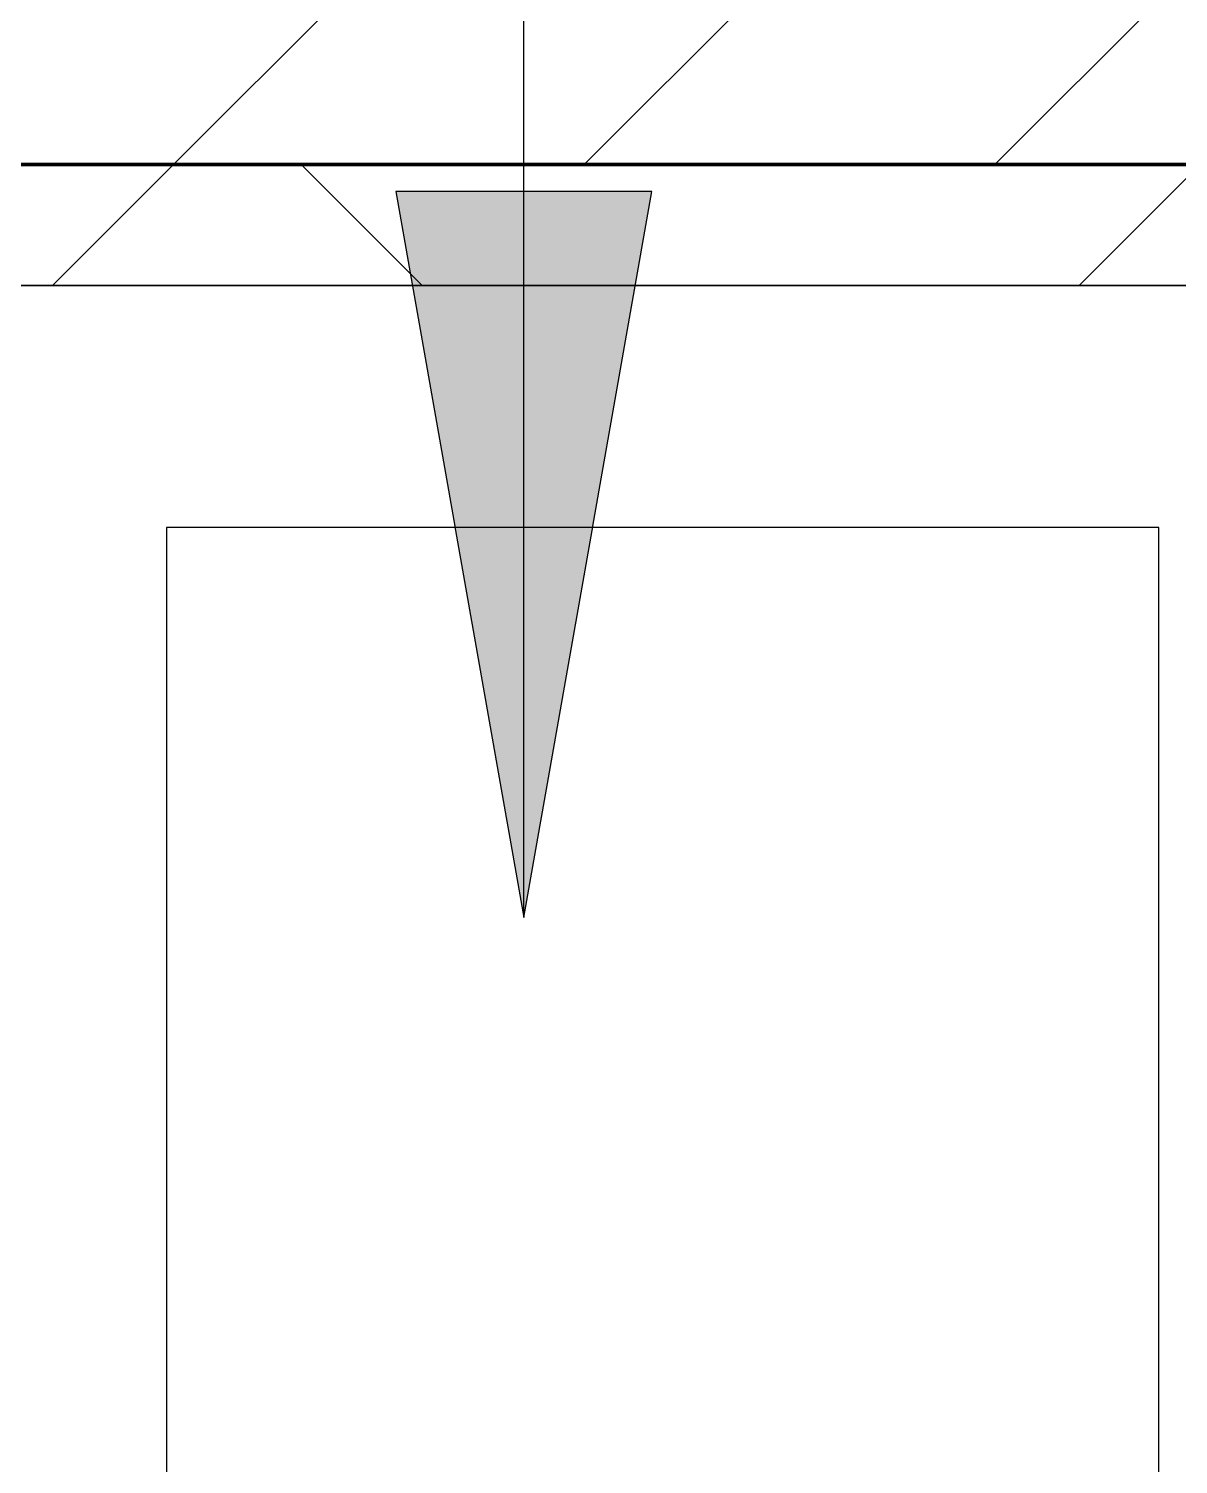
# Model space of a CAD drawing. Header units: millimetres. Extents: x -794334 to -714814, y -17806 to 22403.
# Drawn here: x -755488 to -755013, y 9407 to 10000 of the extents above; entities that cross this region are included whole.
import ezdxf
from ezdxf.xclip import XClip

# ---------------------------------------------------------------- set-up
doc = ezdxf.new("R2010")
doc.units = ezdxf.units.MM
doc.header["$XCLIPFRAME"] = 0
doc.layers.add('000 - WIPEOUT', color=250, linetype='Continuous')
doc.layers.add('A11_ALU.SOLID SHEET', color=2, linetype='Continuous')
for name, color, linetype, lineweight in [('A-ANNO-NOTE', 3, 'Continuous', 25), ('A-GLAZ-CURT', 2, 'Continuous', 9), ('A-WALL', 5, 'Continuous', 35), ('A-WALL-FNSH', 2, 'Continuous', 35), ('A-WALL-PATT', 1, 'Continuous', 35)]:
    doc.layers.add(name, color=color, linetype=linetype, lineweight=lineweight)

# ---------------------------------------------------------------- blocks, each defined once
blk = doc.blocks.new('PPLS-PP19_Custom Tile Pattern - Custom Tile Pattern-V74-4252-01 ENLARGED CONCOURSE LEVEL - REFLECTED CEILING PLAN - SHEET 3')
at = {"layer": 'A-GLAZ-CURT'}
for p, q in [((-300, 0), (300, 0)), ((300, 0), (-300, 0)), ((195.99, 0), (213.31, 0)), ((213.31, 0), (195.99, 0)), ((230.06, 0), (300, 0)), ((-300, -50), (300, -50)), ((300, -50), (-300, -50))]:
    blk.add_line(p, q, dxfattribs=at)
for points, knots in [([(35.27, 0), (37.45, 0), (53.59, 0), (88.72, 0), (120.63, 0), (138.28, 0), (138.53, 0)], [-397.179196, -397.179196, -397.179196, -397.179196, -390.253598, -346.313304, -291.370682, -290.5735, -290.5735, -290.5735, -290.5735]), ([(168.37, 0), (167.68, 0), (162.47, 0), (147.02, 0), (109.77, 0), (76.86, 0), (57.82, 0), (46.51, 0), (41.18, 0), (36.02, 0), (35.54, 0), (35.54, 0)], [-543.375029, -543.375029, -543.375029, -543.375029, -530.793311, -458.593899, -401.860199, -357.622665, -341.267687, -334.000314, -326.15566, -319.318397, -317.489778, -317.489778, -317.489778, -317.489778]), ([(94.4, 0), (94.4, 0), (94.64, 0), (99.11, 0), (108.97, 0), (120.79, 0), (139.94, 0), (156.22, 0), (166.93, 0), (169.82, 0)], [-2348.345796, -2348.345796, -2348.345796, -2348.345796, -2310.419338, -2233.599744, -2052.234781, -1843.028543, -1530.39897, -1095.004608, -927.925489, -927.925489, -927.925489, -927.925489]), ([(102.03, 0), (110.57, 0), (125.82, 0), (132.42, 0), (134.6, 0)], [-232.81206, -232.81206, -232.81206, -232.81206, -194.761443, -152.241002, -152.241002, -152.241002, -152.241002]), ([(157.9, 0), (156.77, 0), (151.67, 0), (143.29, 0), (134.04, 0), (126.24, 0), (118.6, 0), (114.23, 0), (111.98, 0), (105.66, 0), (105.23, 0), (105.23, 0)], [-10292.955006, -10292.955006, -10292.955006, -10292.955006, -10098.273015, -9847.788484, -9677.714971, -9567.007022, -9453.21225, -9220.200448, -9012.77275, -8966.157302, -8929.495943, -8929.495943, -8929.495943, -8929.495943]), ([(128.58, 0), (128.8, 0), (130.16, 0), (139.26, 0), (152.67, 0), (161.24, 0), (162.19, 0), (162.75, 0)], [-633.326174, -633.326174, -633.326174, -633.326174, -627.736123, -618.981161, -602.094757, -592.980799, -581.414464, -581.414464, -581.414464, -581.414464]), ([(137.1, 0), (136, 0), (133.64, 0), (129.87, 0), (129.11, 0)], [-670.405967, -670.405967, -670.405967, -670.405967, -651.020627, -640.742133, -640.742133, -640.742133, -640.742133]), ([(169.9, 0), (168.94, 0), (166.61, 0), (161.95, 0), (161.28, 0), (158.35, 0), (157.85, 0), (157.77, 0)], [-10892.986955, -10892.986955, -10892.986955, -10892.986955, -10839.086983, -10768.332124, -10666.779182, -10580.760289, -10550.278881, -10550.278881, -10550.278881, -10550.278881]), ([(300, 0), (286.53, 0), (254.22, 0), (207.11, 0), (177.41, 0), (159.34, 0), (158.33, 0), (158.3, 0)], [-285.253232, -285.253232, -285.253232, -285.253232, -244.693688, -187.987675, -143.776725, -129.632772, -123.352749, -123.352749, -123.352749, -123.352749]), ([(159.07, 0), (159.13, 0), (160.84, 0), (164.19, 0), (168.47, 0), (169.79, 0)], [-115.643202, -115.643202, -115.643202, -115.643202, -114.681583, -87.660824, -77.095468, -77.095468, -77.095468, -77.095468]), ([(247.1, 0), (246.76, 0), (245.04, 0), (238.34, 0), (226.56, 0), (221.1, 0), (200.27, 0), (182.99, 0), (174.5, 0), (170.5, 0), (169.57, 0)], [-9649.085549, -9649.085549, -9649.085549, -9649.085549, -9581.591397, -9406.094246, -9221.510254, -9016.44624, -8717.832359, -8253.978395, -8152.463617, -8086.805728, -8086.805728, -8086.805728, -8086.805728]), ([(169.89, 0), (171.34, 0), (176.18, 0), (185.98, 0), (208.82, 0), (219.42, 0), (230.06, 0)], [-76.822866, -76.822866, -76.822866, -76.822866, -65.295536, -41.623857, -24.459831, 0, 0, 0, 0]), ([(215.22, 0), (214.62, 0), (210.55, 0), (203.98, 0), (187.67, 0), (175.56, 0), (169.9, 0)], [-203.825446, -203.825446, -203.825446, -203.825446, -198.527383, -184.406837, -162.427601, -143.369718, -143.369718, -143.369718, -143.369718]), ([(169.9, 0), (176.75, 0), (186.94, 0), (193.62, 0), (194.69, 0), (194.79, 0)], [-926.326573, -926.326573, -926.326573, -926.326573, -529.74427, -295.064701, -265.121568, -265.121568, -265.121568, -265.121568]), ([(193.8, 0), (193.33, 0), (190.11, 0), (183.59, 0), (173.7, 0), (169.92, 0)], [-11665.349007, -11665.349007, -11665.349007, -11665.349007, -11565.880756, -11105.624034, -10893.377381, -10893.377381, -10893.377381, -10893.377381]), ([(171.51, 0), (176.48, 0), (193.23, 0), (201.73, 0), (208.81, 0), (213.9, 0), (241.96, 0), (266.73, 0), (281.71, 0), (291.71, 0), (296.52, 0), (297.86, 0), (298.09, 0)], [-7971.819559, -7971.819559, -7971.819559, -7971.819559, -7784.112253, -7606.717214, -7289.299508, -7042.621073, -6582.165592, -6068.460911, -5766.029927, -5566.724884, -5280.360606, -5199.253518, -5199.253518, -5199.253518, -5199.253518]), ([(172.07, 0), (177.66, 0), (187.87, 0), (201.08, 0), (207.47, 0), (213.96, 0), (215.11, 0)], [-255.364076, -255.364076, -255.364076, -255.364076, -237.955587, -223.92608, -215.862851, -208.75215, -208.75215, -208.75215, -208.75215]), ([(300, 0), (288.22, 0), (262, 0), (230.43, 0), (219.94, 0), (219.02, 0)], [-12528.858583, -12528.858583, -12528.858583, -12528.858583, -11905.454923, -11162.864862, -10856.732305, -10856.732305, -10856.732305, -10856.732305]), ([(219.9, 0), (220.86, 0), (227.84, 0), (242.06, 0), (246.54, 0), (246.96, 0)], [-10670.940496, -10670.940496, -10670.940496, -10670.940496, -10511.382485, -9925.173265, -9834.877357, -9834.877357, -9834.877357, -9834.877357]), ([(284.76, 0), (284.76, 0), (285.09, 0), (287.47, 0), (293.59, 0), (297.76, 0), (300, 0)], [-4110.630118, -4110.630118, -4110.630118, -4110.630118, -4053.389046, -3959.664717, -3862.421465, -3746.95702, -3746.95702, -3746.95702, -3746.95702]), ([(297.38, 0), (295.84, 0), (291.62, 0), (285.38, 0), (284.87, 0)], [-4803.172655, -4803.172655, -4803.172655, -4803.172655, -4358.271401, -4143.037883, -4143.037883, -4143.037883, -4143.037883])]:
    blk.add_open_spline(points, degree=3, knots=knots, dxfattribs=at)
for points in [[(136.44, 0), (125.28, 0), (113.81, 0), (102.17, 0)], [(162.75, 0), (165.18, 0), (168.12, 0), (170.08, 0)], [(169.19, 0), (169.65, 0), (170.46, 0), (171.51, 0)], [(170.7, 0), (171.96, 0), (172.61, 0), (172.61, 0)], [(195.11, 0), (194.91, 0), (194.44, 0), (193.8, 0)]]:
    blk.add_open_spline(points, degree=3, dxfattribs=at)
blk = doc.blocks.new('PPLS-PP19_Custom Tile Pattern - Custom Tile Pattern-V75-4252-01 ENLARGED CONCOURSE LEVEL - REFLECTED CEILING PLAN - SHEET 3')
at = {"layer": 'A-GLAZ-CURT'}
for p, q in [((-300, 0), (300, 0)), ((300, 0), (-300, 0)), ((-293.07, 0), (-275.75, 0)), ((-275.75, 0), (-293.07, 0)), ((-222.32, 0), (-205, 0)), ((-205, 0), (-222.32, 0)), ((-300, -50), (300, -50)), ((300, -50), (-300, -50))]:
    blk.add_line(p, q, dxfattribs=at)
at = {"layer": 'A-GLAZ-CURT', "flags": 128}
for points in [[(-300, 0), (-291.56, 0), (-283.3, 0), (-275.2, 0), (-267.26, 0), (-259.45, 0), (-251.77, 0), (-244.2, 0), (-236.74, 0), (-229.36, 0), (-222.06, 0), (-214.83, 0), (-207.71, 0), (-200.76, 0), (-194.02, 0), (-187.54, 0), (-181.38, 0), (-175.58, 0), (-170.25, 0), (-165.64, 0), (-162.01, 0), (-159.53, 0)], [(-125.17, 0), (-128.55, 0), (-134.16, 0), (-140.03, 0), (-145.5, 0), (-150.63, 0), (-155.53, 0), (-160.27, 0), (-164.95, 0), (-169.65, 0), (-174.47, 0), (-179.49, 0), (-184.81, 0), (-190.44, 0), (-196.37, 0), (-202.58, 0), (-209.04, 0), (-215.73, 0), (-222.63, 0), (-229.72, 0), (-236.97, 0), (-244.39, 0), (-251.96, 0), (-259.67, 0), (-267.51, 0), (-275.48, 0), (-283.55, 0), (-291.73, 0), (-300, 0)], [(-157.46, 0), (-154.52, 0), (-149.42, 0), (-141.84, 0), (-132.81, 0), (-126.08, 0)]]:
    blk.add_lwpolyline(points, dxfattribs=at)
at = {"layer": 'A-GLAZ-CURT'}
for points, knots in [([(-300, 0), (-284.65, 0), (-236.57, 0), (-192.05, 0), (-164.2, 0), (-158.6, 0)], [-5323.127839, -5323.127839, -5323.127839, -5323.127839, -4502.809032, -2700.551212, -2218.417933, -2218.417933, -2218.417933, -2218.417933]), ([(-91.56, 0), (-103.74, 0), (-138.85, 0), (-202.69, 0), (-260.95, 0), (-290.75, 0), (-294.35, 0)], [-18573.269911, -18573.269911, -18573.269911, -18573.269911, -17136.203329, -15131.813646, -13729.592194, -13539.185374, -13539.185374, -13539.185374, -13539.185374]), ([(-159.21, 0), (-159.55, 0), (-163.36, 0), (-174.02, 0), (-185.59, 0), (-209.77, 0), (-232.01, 0), (-255.22, 0), (-262.59, 0), (-264.9, 0), (-265.4, 0)], [-2257.973564, -2257.973564, -2257.973564, -2257.973564, -2237.412286, -2029.680487, -1755.085331, -1400.429864, -858.079193, -543.655514, -208.940337, 0, 0, 0, 0]), ([(-258.6, 0), (-257.91, 0), (-254.26, 0), (-241.25, 0), (-225.99, 0), (-213.1, 0), (-200.2, 0), (-185.8, 0), (-172.42, 0), (-160.64, 0), (-158.69, 0)], [-5722.54675, -5722.54675, -5722.54675, -5722.54675, -5657.471696, -5413.335975, -5017.494783, -4832.723979, -4666.091899, -4349.945572, -4000.813434, -3879.041757, -3879.041757, -3879.041757, -3879.041757]), ([(-133.82, 0), (-135.51, 0), (-137.8, 0), (-149.31, 0), (-162.01, 0), (-177.91, 0), (-199.46, 0), (-216.65, 0), (-231.26, 0), (-233.46, 0), (-234, 0)], [-2731.647847, -2731.647847, -2731.647847, -2731.647847, -2418.507304, -2308.929706, -2113.765672, -1763.376603, -1422.553702, -978.033455, -846.069444, -682.911962, -682.911962, -682.911962, -682.911962]), ([(-233.49, 0), (-233.44, 0), (-232.38, 0), (-230.74, 0), (-225.3, 0), (-223.63, 0)], [-455.274641, -455.274641, -455.274641, -455.274641, -440.605512, -119.536984, 0, 0, 0, 0]), ([(-223.63, 0), (-219.39, 0), (-206.17, 0), (-188.58, 0), (-171.28, 0), (-162.34, 0), (-158.6, 0)], [-5463.295695, -5463.295695, -5463.295695, -5463.295695, -5161.076232, -4739.070012, -4465.409639, -4266.120237, -4266.120237, -4266.120237, -4266.120237]), ([(-158.58, 0), (-144.45, 0), (-126.53, 0), (-110.8, 0), (-99.5, 0), (-91.46, 0)], [-2217.969933, -2217.969933, -2217.969933, -2217.969933, -1002.059161, -460.363443, 0, 0, 0, 0]), ([(-137.88, 0), (-140.56, 0), (-147.66, 0), (-147.69, 0), (-155.28, 0), (-158.5, 0)], [-3187.727384, -3187.727384, -3187.727384, -3187.727384, -2919.378265, -2477.344047, -2272.937727, -2272.937727, -2272.937727, -2272.937727]), ([(-157.64, 0), (-155.76, 0), (-148.09, 0), (-136.84, 0), (-127.33, 0), (-124.19, 0), (-123.43, 0), (-123.28, 0)], [-4249.229985, -4249.229985, -4249.229985, -4249.229985, -4149.119819, -3839.893365, -3647.167523, -3488.92562, -3439.852845, -3439.852845, -3439.852845, -3439.852845]), ([(-152.35, 0), (-151.03, 0), (-147.71, 0), (-143.57, 0), (-138.62, 0)], [-3494.978217, -3494.978217, -3494.978217, -3494.978217, -3371.022232, -3227.460399, -3227.460399, -3227.460399, -3227.460399]), ([(-118.78, 0), (-121.86, 0), (-126.28, 0), (-136.96, 0), (-147.46, 0), (-150.03, 0), (-150.57, 0)], [-5938.474035, -5938.474035, -5938.474035, -5938.474035, -5700.061948, -5508.838257, -5298.784692, -5196.16478, -5196.16478, -5196.16478, -5196.16478]), ([(-150.34, 0), (-150.07, 0), (-147.75, 0), (-142.6, 0), (-127.26, 0), (-108.49, 0), (-97.49, 0), (-91.12, 0)], [-4948.728362, -4948.728362, -4948.728362, -4948.728362, -4883.323924, -4440.880425, -4054.690705, -3793.097032, -3464.109854, -3464.109854, -3464.109854, -3464.109854]), ([(-90.81, 0), (-96.91, 0), (-113.88, 0), (-130.52, 0), (-147.74, 0), (-149.07, 0)], [-7323.424259, -7323.424259, -7323.424259, -7323.424259, -7004.680444, -6449.282163, -6277.220794, -6277.220794, -6277.220794, -6277.220794]), ([(-148.23, 0), (-146.94, 0), (-140.15, 0), (-137.28, 0), (-133.93, 0), (-128.78, 0), (-126.5, 0)], [-6162.058746, -6162.058746, -6162.058746, -6162.058746, -6017.569127, -5560.701257, -5364.112219, -5231.017328, -5231.017328, -5231.017328, -5231.017328]), ([(-90.72, 0), (-94.48, 0), (-105.88, 0), (-122.65, 0), (-139.03, 0), (-146.11, 0), (-146.95, 0)], [-1592.519791, -1592.519791, -1592.519791, -1592.519791, -1374.161226, -945.742622, -741.901385, -489.130243, -489.130243, -489.130243, -489.130243]), ([(-146.69, 0), (-146.59, 0), (-145.49, 0), (-135.69, 0), (-128.29, 0), (-125.15, 0)], [-420.34245, -420.34245, -420.34245, -420.34245, -406.956646, -290.263673, 0, 0, 0, 0]), ([(-127.41, 0), (-131.63, 0), (-133.16, 0), (-134.09, 0), (-134.15, 0)], [-8540.990293, -8540.990293, -8540.990293, -8540.990293, -8266.114998, -8246.473386, -8246.473386, -8246.473386, -8246.473386]), ([(-134.15, 0), (-133.32, 0), (-130.31, 0), (-117.33, 0), (-99.67, 0), (-91.3, 0), (-90.71, 0)], [-7657.439573, -7657.439573, -7657.439573, -7657.439573, -7293.749979, -6839.55839, -6236.997189, -6190.230046, -6190.230046, -6190.230046, -6190.230046]), ([(-120.13, 0), (-120.14, 0), (-120.24, 0), (-121.3, 0), (-129.25, 0), (-133.82, 0)], [-2933.992132, -2933.992132, -2933.992132, -2933.992132, -2920.575025, -2840.280255, -2731.647847, -2731.647847, -2731.647847, -2731.647847]), ([(-113.43, 0), (-113.44, 0), (-113.96, 0), (-119.73, 0), (-125.43, 0), (-127.03, 0), (-127.41, 0)], [-328.499627, -328.499627, -328.499627, -328.499627, -282.672656, -98.539552, -24.539552, 0, 0, 0, 0]), ([(-126.5, 0), (-122.44, 0), (-110.02, 0), (-98.69, 0), (-91.74, 0)], [-5231.017328, -5231.017328, -5231.017328, -5231.017328, -4994.692869, -4608.27717, -4608.27717, -4608.27717, -4608.27717]), ([(-125.15, 0), (-124.93, 0), (-121.96, 0), (-113.01, 0), (-101.33, 0), (-95.04, 0), (-91.87, 0)], [-3362.7396, -3362.7396, -3362.7396, -3362.7396, -3342.215224, -3074.362186, -2902.289527, -2732.225925, -2732.225925, -2732.225925, -2732.225925]), ([(-122.08, 0), (-122.01, 0), (-121.69, 0), (-121.2, 0), (-120.88, 0)], [-3136.336417, -3136.336417, -3136.336417, -3136.336417, -3110.304437, -3035.164275, -3035.164275, -3035.164275, -3035.164275]), ([(-91.88, 0), (-96.95, 0), (-104.32, 0), (-114.02, 0), (-117.28, 0), (-118.78, 0)], [-494.872836, -494.872836, -494.872836, -494.872836, -229.489605, -116.330425, 0, 0, 0, 0]), ([(-117.74, 0), (-117.19, 0), (-114.78, 0), (-113.43, 0), (-113.43, 0)], [-821.249067, -821.249067, -821.249067, -821.249067, -394.672656, -330.879064, -330.879064, -330.879064, -330.879064]), ([(-91.81, 0), (-98.21, 0), (-109.26, 0), (-116.56, 0), (-117.56, 0)], [-1970.99776, -1970.99776, -1970.99776, -1970.99776, -1433.981041, -985.49888, -985.49888, -985.49888, -985.49888]), ([(-115.82, 0), (-114.96, 0), (-110.41, 0), (-99.83, 0), (-92.47, 0), (-90.74, 0)], [-5724.064692, -5724.064692, -5724.064692, -5724.064692, -5430.283136, -5103.229623, -5006.176435, -5006.176435, -5006.176435, -5006.176435]), ([(-23.51, 0), (-24.46, 0), (-30.1, 0), (-40, 0), (-56.24, 0), (-75.59, 0), (-94, 0), (-112.01, 0), (-114.94, 0), (-115.63, 0)], [-2192.194988, -2192.194988, -2192.194988, -2192.194988, -2125.455881, -1792.521578, -1466.981642, -1208.454564, -789.402658, -501.969187, -243.577221, -243.577221, -243.577221, -243.577221]), ([(-90.76, 0), (-89.6, 0), (-84.43, 0), (-77.43, 0), (-72.73, 0), (-72.64, 0), (-72.64, 0)], [-19819.035624, -19819.035624, -19819.035624, -19819.035624, -19753.885894, -19541.04734, -19478.625389, -19471.062469, -19471.062469, -19471.062469, -19471.062469]), ([(-36.62, 0), (-36.62, 0), (-40.35, 0), (-44.32, 0), (-58.97, 0), (-78.13, 0), (-88.43, 0), (-90.73, 0)], [-4069.478503, -4069.478503, -4069.478503, -4069.478503, -3858.647035, -3538.256648, -2842.901703, -2193.204658, -2000.864016, -2000.864016, -2000.864016, -2000.864016]), ([(-90.73, 0), (-89.66, 0), (-83.56, 0), (-75.26, 0), (-68.41, 0), (-65.12, 0), (-63.63, 0)], [-3457.384457, -3457.384457, -3457.384457, -3457.384457, -3402.597032, -3144.956779, -3050.982048, -2969.237017, -2969.237017, -2969.237017, -2969.237017]), ([(-90.73, 0), (-88.74, 0), (-81.36, 0), (-71.67, 0), (-65.93, 0), (-65.07, 0)], [-2711.764736, -2711.764736, -2711.764736, -2711.764736, -2605.247022, -2322.099534, -2241.8264, -2241.8264, -2241.8264, -2241.8264]), ([(-90.72, 0), (-89.88, 0), (-79.46, 0), (-63.44, 0), (-54.4, 0), (-48.53, 0), (-30.79, 0), (-18.03, 0), (8.61, 0), (15.02, 0), (22.91, 0), (31, 0), (39.04, 0), (51.19, 0), (58.74, 0), (61.34, 0), (61.45, 0)], [-4589.299623, -4589.299623, -4589.299623, -4589.299623, -4542.524482, -4008.285538, -3689.699207, -3546.54457, -3315.260113, -2864.387349, -2439.246196, -2084.094819, -1956.422387, -1818.904206, -1645.594513, -1443.202566, -1228.752106, -1120.932285, -1120.932285, -1120.932285, -1120.932285]), ([(-26.75, 0), (-27.82, 0), (-36.18, 0), (-53.55, 0), (-73.03, 0), (-87.22, 0), (-90.72, 0)], [-8718.362214, -8718.362214, -8718.362214, -8718.362214, -8532.293389, -8073.216054, -7508.296369, -7325.036821, -7325.036821, -7325.036821, -7325.036821]), ([(-72.93, 0), (-75.51, 0), (-81.29, 0), (-87.96, 0), (-90.71, 0)], [-19442.345229, -19442.345229, -19442.345229, -19442.345229, -18935.241197, -18606.935287, -18606.935287, -18606.935287, -18606.935287]), ([(-36.33, 0), (-36.43, 0), (-37.27, 0), (-45.02, 0), (-46.13, 0), (-60.59, 0), (-76.21, 0), (-86.43, 0), (-90.71, 0)], [-1855.773136, -1855.773136, -1855.773136, -1855.773136, -1810.870157, -1672.078046, -1405.135169, -1060.00838, -740.068933, -515.204616, -515.204616, -515.204616, -515.204616]), ([(-90.51, 0), (-84.55, 0), (-73.54, 0), (-62.74, 0), (-60.36, 0), (-59.97, 0)], [-6184.855039, -6184.855039, -6184.855039, -6184.855039, -5713.340575, -5140.470607, -5006.787413, -5006.787413, -5006.787413, -5006.787413]), ([(-90.05, 0), (-86.58, 0), (-69.24, 0), (-42.53, 0), (-12.78, 0), (4.23, 0), (9.64, 0), (10.14, 0), (10.18, 0)], [-4993.333029, -4993.333029, -4993.333029, -4993.333029, -4799.173296, -4065.652676, -3589.737505, -3285.047089, -3066.359526, -3044.715262, -3044.715262, -3044.715262, -3044.715262]), ([(-63.96, 0), (-64.13, 0), (-72.5, 0), (-80.63, 0), (-86.16, 0)], [-2171.769325, -2171.769325, -2171.769325, -2171.769325, -2007.031671, -1681.3698, -1681.3698, -1681.3698, -1681.3698]), ([(-29.03, 0), (-33.97, 0), (-43.74, 0), (-56.37, 0), (-71.66, 0), (-77.83, 0), (-82.66, 0), (-83.28, 0), (-83.28, 0)], [-2680.714891, -2680.714891, -2680.714891, -2680.714891, -2413.671296, -2161.752162, -2006.592567, -1646.621388, -1424.436217, -1393.971743, -1393.971743, -1393.971743, -1393.971743]), ([(-83.28, 0), (-83.28, 0), (-82.91, 0), (-76.14, 0), (-62.97, 0), (-48.14, 0), (-36.49, 0), (-33.57, 0), (-29.94, 0), (-28.57, 0)], [-1393.4169, -1393.4169, -1393.4169, -1393.4169, -1353.722004, -1274.333717, -1073.56893, -651.549973, -296.515819, -83.513472, 0, 0, 0, 0]), ([(-66.39, 0), (-66.39, 0), (-63.63, 0), (-53.63, 0), (-34.42, 0), (-29.82, 0), (-29.19, 0)], [-2493.31794, -2493.31794, -2493.31794, -2493.31794, -2315.303971, -1809.437387, -963.711516, -666.19313, -666.19313, -666.19313, -666.19313]), ([(31.18, 0), (25.97, 0), (11.99, 0), (-16.92, 0), (-47.42, 0), (-65.77, 0), (-66.37, 0), (-66.38, 0)], [-4496.803627, -4496.803627, -4496.803627, -4496.803627, -4222.080604, -3745.412743, -2981.410125, -2542.574734, -2498.224237, -2498.224237, -2498.224237, -2498.224237]), ([(-63.63, 0), (-61.49, 0), (-57.39, 0), (-54.49, 0), (-45.2, 0), (-40.79, 0), (-40.46, 0), (-40.44, 0)], [-2969.237017, -2969.237017, -2969.237017, -2969.237017, -2851.217951, -2734.127174, -2474.780881, -2410.990208, -2350.645972, -2350.645972, -2350.645972, -2350.645972]), ([(-58.83, 0), (-58.37, 0), (-57.29, 0), (-54.23, 0), (-46.33, 0), (-42.62, 0), (-41.76, 0)], [-4859.52896, -4859.52896, -4859.52896, -4859.52896, -4680.891996, -4469.85053, -4321.566175, -4270.495146, -4270.495146, -4270.495146, -4270.495146]), ([(-51.83, 0), (-51.83, 0), (-51.78, 0), (-47.4, 0), (-46.01, 0), (-40.22, 0), (-36.78, 0)], [-632.814994, -632.814994, -632.814994, -632.814994, -627.965721, -508.377888, -260.442412, 0, 0, 0, 0]), ([(76.63, 0), (74.8, 0), (67.65, 0), (53.52, 0), (37, 0), (24.07, 0), (12.82, 0), (-2.9, 0), (-20.62, 0), (-32.81, 0), (-44.85, 0), (-51.43, 0), (-51.79, 0)], [-3095.572228, -3095.572228, -3095.572228, -3095.572228, -2950.589685, -2634.532728, -2313.748533, -2106.613311, -1925.670641, -1617.263037, -1290.787923, -1039.307308, -819.71621, -644.910881, -644.910881, -644.910881, -644.910881]), ([(-41.76, 0), (-39.9, 0), (-37.72, 0), (-36.92, 0), (-36.77, 0)], [-4270.495146, -4270.495146, -4270.495146, -4270.495146, -4161.040818, -4106.245333, -4106.245333, -4106.245333, -4106.245333]), ([(-36.78, 0), (-32.43, 0), (-19.22, 0), (7.61, 0), (31.27, 0), (44.6, 0)], [-6191.144455, -6191.144455, -6191.144455, -6191.144455, -5862.463379, -5340.621928, -4643.358341, -4643.358341, -4643.358341, -4643.358341]), ([(-36.29, 0), (-36.29, 0), (-34.66, 0), (-28.88, 0), (-26.95, 0), (-26.54, 0)], [-9150.272121, -9150.272121, -9150.272121, -9150.272121, -9057.163041, -8919.836787, -8834.607043, -8834.607043, -8834.607043, -8834.607043]), ([(-33.34, 0), (-33.34, 0), (-32.93, 0), (-31.16, 0), (-30.52, 0)], [-2415.024266, -2415.024266, -2415.024266, -2415.024266, -2357.633367, -2323.618664, -2323.618664, -2323.618664, -2323.618664]), ([(-23.21, 0), (-26.72, 0), (-30.87, 0), (-31.82, 0), (-32, 0)], [-2904.523331, -2904.523331, -2904.523331, -2904.523331, -2698.150104, -2614.070998, -2614.070998, -2614.070998, -2614.070998]), ([(-30.76, 0), (-30.73, 0), (-29.99, 0), (-23.47, 0), (-15.75, 0), (-15.19, 0)], [-54176.191683, -54176.191683, -54176.191683, -54176.191683, -54157.274271, -53749.15266, -53717.791567, -53717.791567, -53717.791567, -53717.791567]), ([(-30.52, 0), (-27.11, 0), (-17.83, 0), (5.99, 0), (22.06, 0), (37.44, 0), (45.92, 0), (57.76, 0), (64.47, 0), (72.74, 0), (75.22, 0), (76.03, 0), (76.21, 0)], [-2323.618664, -2323.618664, -2323.618664, -2323.618664, -2142.497158, -1716.209403, -1206.526904, -1089.329421, -901.315459, -753.071572, -495.328968, -421.953223, -334.951786, -290.452333, -290.452333, -290.452333, -290.452333]), ([(-22.84, 0), (-24.23, 0), (-27.1, 0), (-29.52, 0), (-30.21, 0)], [-54630.522688, -54630.522688, -54630.522688, -54630.522688, -54461.685999, -54290.791712, -54290.791712, -54290.791712, -54290.791712]), ([(-28.98, 0), (-28.66, 0), (-27.44, 0), (-24.71, 0), (-22.97, 0)], [-166.548282, -166.548282, -166.548282, -166.548282, -102.06493, -7.280661, -7.280661, -7.280661, -7.280661]), ([(45.03, 0), (43.95, 0), (37.12, 0), (24.74, 0), (2.64, 0), (-13.76, 0), (-21.43, 0), (-22.86, 0)], [-4159.743634, -4159.743634, -4159.743634, -4159.743634, -4098.545751, -3766.694881, -3333.063701, -2994.501669, -2911.310887, -2911.310887, -2911.310887, -2911.310887]), ([(9.32, 0), (9.08, 0), (7.65, 0), (2.57, 0), (-10.63, 0), (-18.4, 0), (-22.86, 0)], [-2922.926651, -2922.926651, -2922.926651, -2922.926651, -2882.788014, -2720.818881, -2518.50168, -2207.40923, -2207.40923, -2207.40923, -2207.40923]), ([(-22.85, 0), (-18.75, 0), (-11.45, 0), (2.08, 0), (13.15, 0), (21.24, 0), (24.62, 0), (24.72, 0), (24.72, 0)], [-5261.36855, -5261.36855, -5261.36855, -5261.36855, -5050.479954, -4785.90057, -4596.498881, -4445.288762, -4384.376941, -4376.041937, -4376.041937, -4376.041937, -4376.041937]), ([(8.33, 0), (8.19, 0), (7.18, 0), (0.32, 0), (-12, 0), (-20.85, 0), (-22.84, 0)], [-3574.286521, -3574.286521, -3574.286521, -3574.286521, -3526.962355, -3285.499107, -2903.012179, -2793.253236, -2793.253236, -2793.253236, -2793.253236]), ([(30.82, 0), (29.27, 0), (20.14, 0), (3.57, 0), (-12.38, 0), (-22.8, 0)], [-10462.034656, -10462.034656, -10462.034656, -10462.034656, -10363.088938, -9884.23066, -9427.009207, -9427.009207, -9427.009207, -9427.009207]), ([(-13, 0), (-14.35, 0), (-16.91, 0), (-21.48, 0), (-22.74, 0)], [-55207.591944, -55207.591944, -55207.591944, -55207.591944, -54789.006179, -54634.591799, -54634.591799, -54634.591799, -54634.591799]), ([(-22.56, 0), (-20.27, 0), (-17.03, 0), (-11.36, 0), (-7.66, 0), (-6.6, 0), (-6.44, 0)], [-56468.192263, -56468.192263, -56468.192263, -56468.192263, -56344.022017, -56303.229861, -56166.290093, -56124.392176, -56124.392176, -56124.392176, -56124.392176]), ([(-15.19, 0), (-13.07, 0), (7.48, 0), (42.82, 0), (88.72, 0), (120.63, 0), (138.28, 0), (138.53, 0)], [-461.142613, -461.142613, -461.142613, -461.142613, -429.606584, -390.253598, -346.313304, -291.370682, -290.5735, -290.5735, -290.5735, -290.5735]), ([(-6.54, 0), (-6.73, 0), (-7.2, 0), (-7.6, 0), (-7.79, 0)], [-56009.792147, -56009.792147, -56009.792147, -56009.792147, -55949.290093, -55895.192118, -55895.192118, -55895.192118, -55895.192118]), ([(-2.63, 0), (-2.47, 0), (-1.22, 0), (4.92, 0), (15.97, 0), (22.54, 0), (24.49, 0)], [-226.825321, -226.825321, -226.825321, -226.825321, -220.269177, -206.416616, -198.214427, -187.717507, -187.717507, -187.717507, -187.717507]), ([(103.09, 0), (101.08, 0), (86.31, 0), (63.34, 0), (35.84, 0), (12, 0), (3.08, 0), (-1.67, 0), (-2.25, 0)], [-375.435014, -375.435014, -375.435014, -375.435014, -369.147452, -330.153101, -307.516438, -285.83788, -246.234814, -234.646884, -234.646884, -234.646884, -234.646884])]:
    blk.add_open_spline(points, degree=3, knots=knots, dxfattribs=at)
for points in [[(-294.48, 0), (-296.32, 0), (-298.15, 0), (-300, 0)], [(-158.58, 0), (-158.01, 0), (-157.55, 0), (-157.22, 0)], [(-86.16, 0), (-87.35, 0), (-88.54, 0), (-89.75, 0)], [(-39.84, 0), (-39.08, 0), (-38.11, 0), (-37.36, 0)], [(-23.57, 0), (-28.94, 0), (-34.81, 0), (-36.04, 0)], [(-23.56, 0), (-25.37, 0), (-27.19, 0), (-29.03, 0)], [(-28.57, 0), (-26.93, 0), (-24.79, 0), (-22.85, 0)]]:
    blk.add_open_spline(points, degree=3, dxfattribs=at)
blk = doc.blocks.new('*U1029')
at = {"layer": 'A-GLAZ-CURT', "rotation": 180}
for name, p in [('PPLS-PP19_Custom Tile Pattern - Custom Tile Pattern-V75-4252-01 ENLARGED CONCOURSE LEVEL - REFLECTED CEILING PLAN - SHEET 3', (23400, 6315)), ('PPLS-PP19_Custom Tile Pattern - Custom Tile Pattern-V74-4252-01 ENLARGED CONCOURSE LEVEL - REFLECTED CEILING PLAN - SHEET 3', (24000, 6315))]:
    blk.add_blockref(name, p, dxfattribs=at)
blk = doc.blocks.new('*U1257')
blk.add_wipeout([(737.5, 250), (737.5, 660), (-737.5, 660), (-737.5, 250)]).dxf.layer = '000 - WIPEOUT'
at = {"layer": 'A11_ALU.SOLID SHEET', "color": 0}
blk.add_lwpolyline([(737.5, 250), (737.5, 660), (-737.5, 660), (-737.5, 250)], close=True, dxfattribs=at)
blk = doc.blocks.new('*U1630')
blk.add_lwpolyline([(-4139.52, 6315), (-75674.95, 6315), (-75674.95, 550), (-4139.52, 550)], close=True)
at = {"layer": 'A11_ALU.SOLID SHEET', "color": 0, "linetype": 'ByBlock', "rotation": 270}
blk.add_blockref('*U1257', (-11000, 5477.5), dxfattribs=at)

msp = doc.modelspace()

# ---------------------------------------------------------------- block references
at = {"layer": 'A11_ALU.SOLID SHEET'}
ref = msp.add_blockref('*U1630', (-744681.24, 3579.02), dxfattribs=at)
XClip(ref).set_block_clipping_path([(-45802.4668593339, -9620.0029952967), (23702.8690583039, 10334.9999958097)])

# ---------------------------------------------------------------- next in the draw order: hatches: boundary and pattern name
at = {"layer": 'A-ANNO-NOTE'}
msp.add_hatch(color=256, dxfattribs=at).paths.add_polyline_path([(-755283.59, 9632.89), (-755230.69, 9932.89), (-755336.49, 9932.89)])
at = {"layer": 'A-WALL-PATT', "lineweight": 9}
h = msp.add_hatch(dxfattribs=at)
h.set_pattern_fill('FP_2', color=256, style=0, pattern_type=2)
h.set_pattern_definition([(45, (0, 0), (-84.852814, 84.852814), [])])
h.paths.add_polyline_path([(-745742.17, 9944.02), (-745742.17, 10144.02), (-783082.17, 10144.02), (-783082.17, 9944.02), (-747042.87, 9944.02)])
h = msp.add_hatch(dxfattribs=at)
h.set_pattern_fill('FP_5', color=256, style=0, pattern_type=2)
h.set_pattern_definition([(45, (0, 0), (-212.13203, 212.13203), []), (135, (0, 0), (-212.13203, -212.13203), [])])
h.paths.add_polyline_path([(-748821.9, 9894.02), (-748821.9, 9944.02), (-783057.37, 9944.02), (-783057.37, 9894.02), (-749214.91, 9894.02)])

# ---------------------------------------------------------------- next in the draw order: linework, layer by layer
at = {"layer": 'A-ANNO-NOTE'}
for p, q in [((-755283.59, 9632.89), (-755283.59, 16437.9)), ((-755230.69, 9932.89), (-755336.49, 9932.89)), ((-755336.49, 9932.89), (-755283.59, 9632.89)), ((-755283.59, 9632.89), (-755230.69, 9932.89))]:
    msp.add_line(p, q, dxfattribs=at)
at = {"layer": 'A-WALL', "color": 7, "lineweight": 70}
for p, q in [((-783057.37, 9944.02), (-748821.9, 9944.02)), ((-748821.9, 9944.02), (-783057.37, 9944.02))]:
    msp.add_line(p, q, dxfattribs=at)
at = {"layer": 'A-WALL-FNSH', "color": 250}
msp.add_line((-748821.9, 9894.02), (-783057.37, 9894.02), dxfattribs=at)

# ---------------------------------------------------------------- next in the draw order: block references
msp.add_blockref('*U1029', (-778882.37, 3579.02))

doc.saveas('drawing.dxf')
